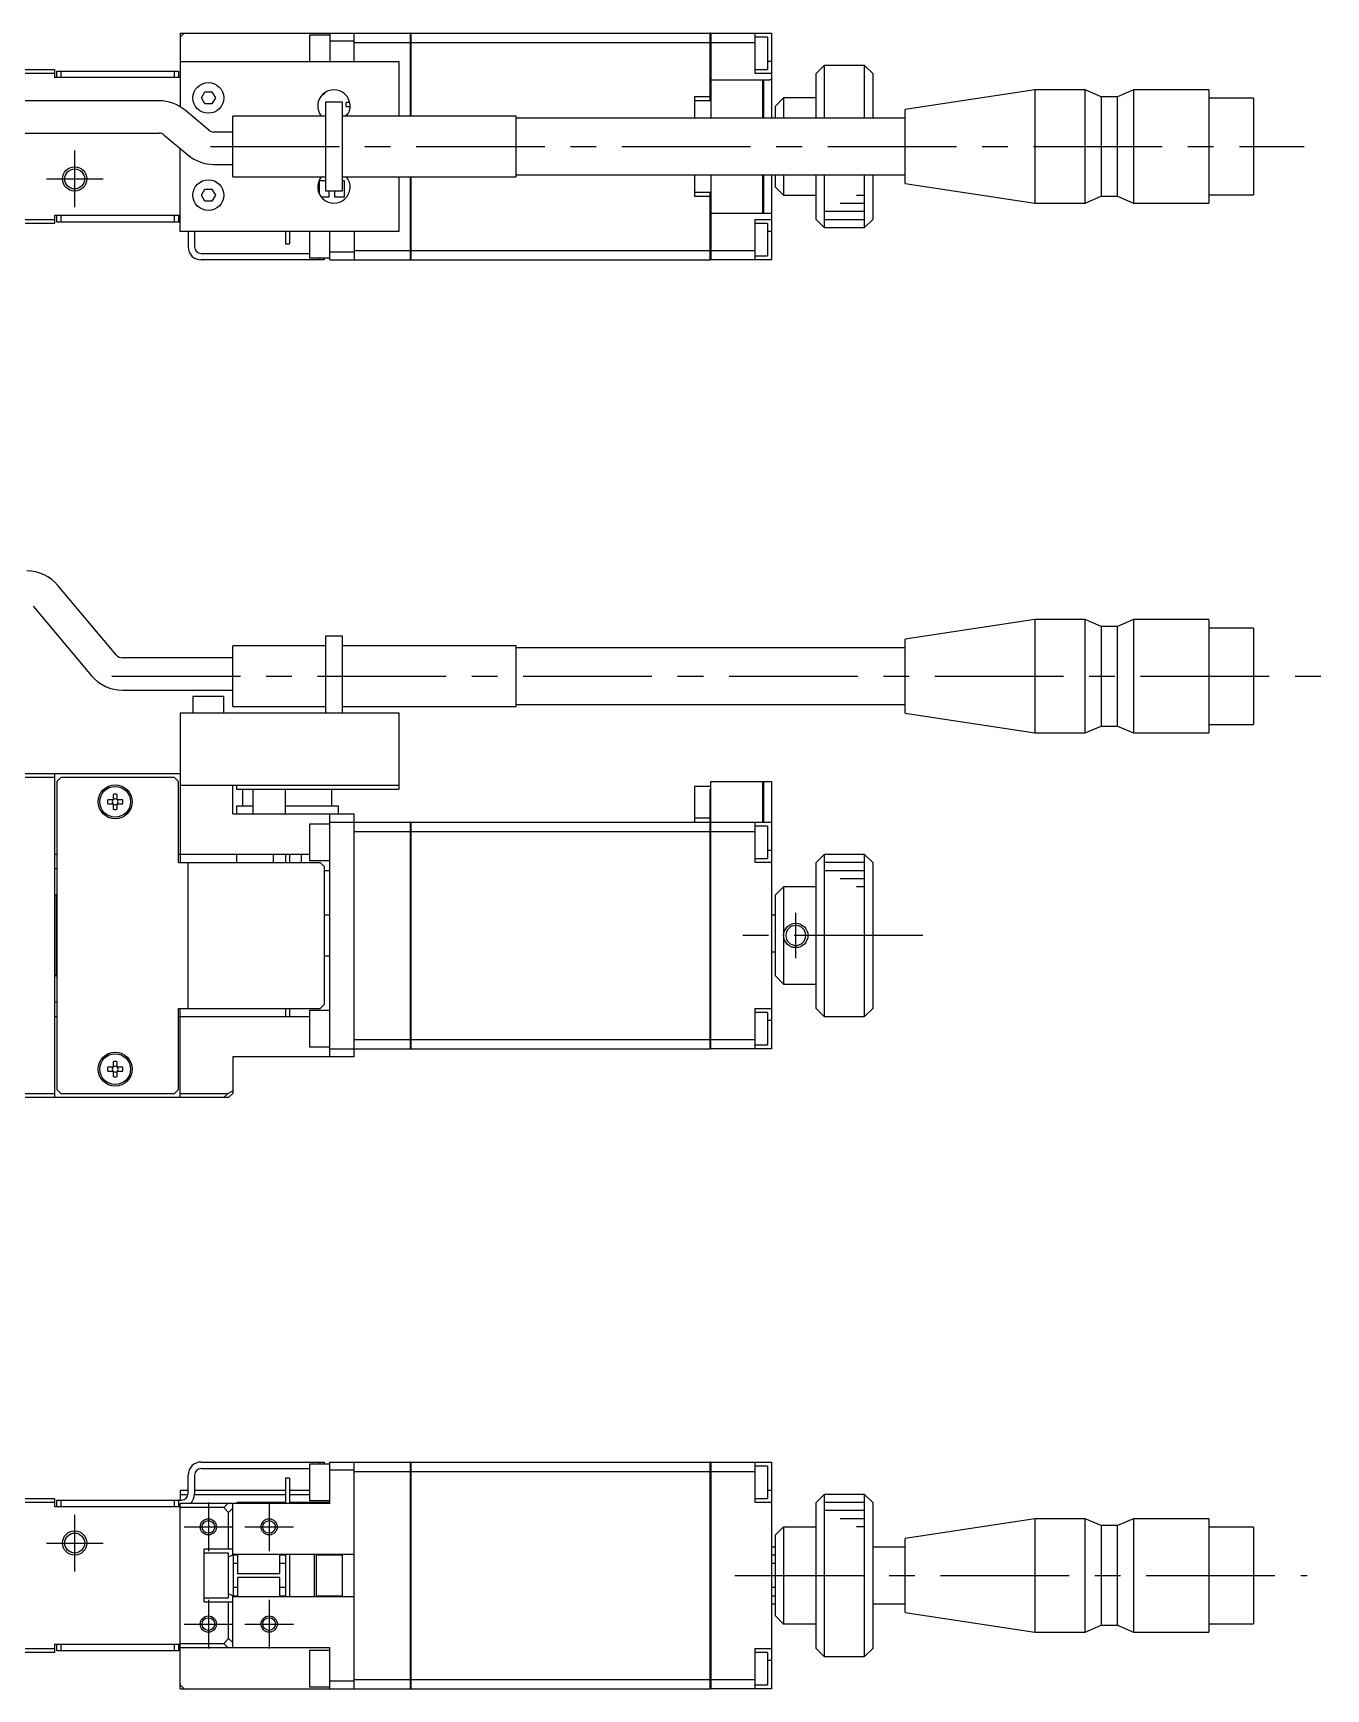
# Model space of a CAD drawing. Extents: x 0 to 741, y -8 to 214.
# Drawn here: x 204.9 to 364.4, y 10 to 214.4 of the extents above; entities that cross this region are included whole.
import ezdxf

# ---------------------------------------------------------------- set-up
doc = ezdxf.new("R2010")
doc.units = 0
doc.header["$LTSCALE"] = 0.5
doc.linetypes.add('CENTER', pattern=[50.8, 31.75, -6.35, 6.35, -6.35])
for name, color, linetype in [('MSM_CENTER', 1, 'CENTER'), ('MSM_CONTINUOUS', 7, 'CONTINUOUS'), ('MSM_NARROW', 5, 'CONTINUOUS')]:
    doc.layers.add(name, color=color, linetype=linetype)

msp = doc.modelspace()

# ---------------------------------------------------------------- linework, layer by layer
at = {"layer": 'MSM_CENTER'}
for p, q in [((226.75, 200.39), (361.75, 200.39)), ((210, 192.89), (210, 199.89)), ((206.5, 196.39), (213.5, 196.39)), ((214.57, 135), (364.43, 135)), ((299, 100.2), (299, 105.8)), ((314.68, 103), (291.55, 103)), ((226.5, 33), (226.5, 27)), ((234, 33), (234, 27)), ((210, 24.5), (210, 31.5)), ((223.5, 30), (229.5, 30)), ((231, 30), (237, 30)), ((206.5, 28), (213.5, 28)), ((291.47, 24), (362.13, 24)), ((226.5, 21), (226.5, 15)), ((234, 21), (234, 15)), ((223.5, 18), (229.5, 18)), ((231, 18), (237, 18))]:
    msp.add_line(p, q, dxfattribs=at)
at = {"layer": 'MSM_CONTINUOUS'}
for p, q in [((223, 213.89), (223.5, 214.39)), ((223, 214.39), (251.45, 214.39)), ((223, 214.39), (223, 205.31)), ((239, 214.14), (239, 210.89)), ((241.5, 214.14), (239, 214.14)), ((241.5, 214.39), (241.5, 210.89)), ((244.5, 213.39), (241.5, 213.39)), ((244.5, 210.89), (244.5, 214.39)), ((244.5, 213.23), (251.45, 213.23)), ((251.45, 204.14), (251.45, 214.39)), ((251.5, 214.38), (251.45, 214.38)), ((251.5, 213.23), (251.45, 213.23)), ((251.5, 214.39), (288.45, 214.39)), ((251.5, 214.39), (251.5, 204.14)), ((251.5, 213.23), (288.45, 213.23)), ((288.45, 206.04), (288.45, 214.39)), ((288.5, 214.38), (288.45, 214.38)), ((288.5, 213.23), (288.45, 213.23)), ((288.5, 214.39), (296, 214.39)), ((288.5, 214.39), (288.5, 203.89)), ((288.5, 213.23), (294, 213.23)), ((294, 209.39), (294, 214.39)), ((295.5, 213.89), (294, 213.89)), ((295.5, 213.89), (295.5, 209.89)), ((296, 214.39), (296, 203.89)), ((223, 210.89), (250, 210.89)), ((250, 210.89), (250, 204.14)), ((296, 210.89), (295.5, 210.89)), ((194, 209.89), (207.5, 209.89)), ((207.5, 209.39), (194, 209.39)), ((207.5, 209.89), (207.5, 208.89)), ((223, 208.89), (207.5, 208.89)), ((207.8, 208.89), (207.8, 209.69)), ((207.8, 209.69), (222.8, 209.69)), ((208.3, 209.69), (208.3, 208.89)), ((222.3, 208.89), (222.3, 209.69)), ((222.8, 209.69), (222.8, 208.89)), ((288.5, 208.64), (294.95, 208.64)), ((294, 209.89), (295.5, 209.89)), ((296, 209.39), (294, 209.39)), ((294.95, 203.89), (294.95, 208.64)), ((295, 208.59), (294.95, 208.59)), ((295, 208.64), (295.8, 208.64)), ((295, 208.64), (295, 203.89)), ((295.8, 208.62), (295.8, 208.64)), ((296, 208.62), (295.8, 208.62)), ((302.5, 210.39), (301.5, 209.39)), ((301.5, 203.89), (301.5, 209.39)), ((302.5, 210.39), (302.5, 203.89)), ((307.5, 210.39), (302.5, 210.39)), ((307.5, 203.89), (307.5, 210.39)), ((308.5, 209.39), (307.5, 210.39)), ((308.5, 209.39), (308.5, 203.89)), ((225.63, 206.39), (226.07, 207.14)), ((226.07, 207.14), (226.93, 207.14)), ((226.93, 207.14), (227.37, 206.39)), ((288.45, 206.54), (286.5, 206.54)), ((286.5, 206.54), (286.5, 203.89)), ((328.5, 207.39), (312.5, 204.96)), ((328.5, 207.39), (328.5, 193.39)), ((334.7, 207.39), (328.5, 207.39)), ((334.7, 193.39), (334.7, 207.39)), ((336.7, 206.54), (334.7, 207.39)), ((336.7, 206.54), (336.7, 194.24)), ((338.7, 206.54), (336.7, 206.54)), ((340.7, 207.39), (338.7, 206.54)), ((338.7, 194.24), (338.7, 206.54)), ((340.7, 207.39), (340.7, 193.39)), ((350, 207.39), (340.7, 207.39)), ((350, 207.39), (350, 193.39)), ((220.41, 206.04), (197.5, 206.04)), ((226.54, 202.41), (223.62, 204.87)), ((226.07, 205.64), (225.63, 206.39)), ((226.93, 205.64), (226.07, 205.64)), ((227.37, 206.39), (226.93, 205.64)), ((241, 205.89), (243, 205.89)), ((241, 194.89), (241, 205.89)), ((243, 205.89), (243, 194.89)), ((243.95, 205.81), (243.5, 205.81)), ((243.5, 205.31), (243.5, 205.81)), ((243.5, 205.31), (244, 205.31)), ((288.5, 206.04), (286.5, 206.04)), ((296.5, 205.39), (297.5, 206.39)), ((296.5, 203.89), (296.5, 205.39)), ((297.5, 206.39), (297.5, 203.89)), ((301.5, 206.39), (297.5, 206.39)), ((312.5, 195.82), (312.5, 204.96)), ((355.5, 206.34), (350, 206.34)), ((355.5, 206.34), (355.5, 194.44)), ((229.5, 196.64), (229.5, 204.14)), ((241, 204.14), (229.5, 204.14)), ((264.5, 204.14), (243, 204.14)), ((243.5, 204.14), (243.5, 204.31)), ((243.69, 204.31), (243.5, 204.31)), ((264.5, 196.64), (264.5, 204.14)), ((312.5, 203.89), (264.5, 203.89)), ((197.5, 202.04), (220.41, 202.04)), ((221.05, 201.8), (223.97, 199.35)), ((229.5, 202.18), (227.19, 202.18)), ((223, 189.89), (223, 200.17)), ((227.19, 198.18), (229.5, 198.18)), ((229.5, 196.64), (241, 196.64)), ((243, 196.64), (264.5, 196.64)), ((250, 196.64), (250, 189.89)), ((251.45, 186.39), (251.45, 196.64)), ((251.5, 196.64), (251.5, 186.39)), ((264.5, 196.89), (312.5, 196.89)), ((286.5, 196.89), (286.5, 194.23)), ((288.5, 196.89), (288.5, 186.39)), ((294.95, 192.14), (294.95, 196.89)), ((295, 196.89), (295, 192.14)), ((296, 196.89), (296, 186.39)), ((296.5, 195.39), (296.5, 196.89)), ((297.5, 196.89), (297.5, 194.39)), ((301.5, 191.39), (301.5, 196.89)), ((302.5, 196.89), (302.5, 190.39)), ((307.5, 190.39), (307.5, 196.89)), ((308.5, 196.89), (308.5, 191.39)), ((225.63, 194.39), (226.07, 195.14)), ((226.07, 193.64), (225.63, 194.39)), ((226.07, 195.14), (226.93, 195.14)), ((226.93, 195.14), (227.37, 194.39)), ((227.37, 194.39), (226.93, 193.64)), ((240.17, 196.16), (240.17, 194.59)), ((241, 196.16), (240.17, 196.16)), ((243, 194.89), (241, 194.89)), ((241.42, 194.16), (241.42, 194.89)), ((242.07, 194.89), (242.07, 194.16)), ((243.32, 196.16), (243, 196.16)), ((243.32, 194.16), (243.32, 196.16)), ((288.5, 194.73), (286.5, 194.73)), ((288.45, 194.23), (286.5, 194.23)), ((288.45, 186.39), (288.45, 194.73)), ((297.5, 194.39), (296.5, 195.39)), ((297.5, 194.39), (301.5, 194.39)), ((312.5, 195.82), (328.5, 193.39)), ((334.7, 193.39), (336.7, 194.24)), ((336.7, 194.24), (338.7, 194.24)), ((338.7, 194.24), (340.7, 193.39)), ((350, 194.44), (355.5, 194.44)), ((226.93, 193.64), (226.07, 193.64)), ((240.42, 194.16), (241.42, 194.16)), ((242.07, 194.16), (243.32, 194.16)), ((294.95, 192.14), (288.5, 192.14)), ((295, 192.19), (294.95, 192.19)), ((295.8, 192.14), (295, 192.14)), ((295.8, 192.16), (296, 192.16)), ((295.8, 192.14), (295.8, 192.16)), ((328.5, 193.39), (334.7, 193.39)), ((340.7, 193.39), (350, 193.39)), ((207.5, 190.89), (194.5, 190.89)), ((194.61, 191.39), (207.5, 191.39)), ((223, 191.89), (207.5, 191.89)), ((207.5, 191.89), (207.5, 190.89)), ((207.8, 191.09), (207.8, 191.89)), ((207.8, 191.09), (223, 191.09)), ((208.3, 191.89), (208.3, 191.09)), ((222.3, 191.09), (222.3, 191.89)), ((222.8, 191.89), (222.8, 191.09)), ((294, 191.39), (296, 191.39)), ((294, 186.39), (294, 191.39)), ((295.5, 190.89), (294, 190.89)), ((295.5, 190.89), (295.5, 186.89)), ((301.5, 191.39), (302.5, 190.39)), ((302.5, 190.39), (307.5, 190.39)), ((307.5, 190.39), (308.5, 191.39)), ((250, 189.89), (223, 189.89)), ((224, 189.89), (224, 187.99)), ((224.8, 189.89), (224.8, 187.99)), ((236, 189.89), (236, 188.39)), ((236, 188.39), (236.5, 188.39)), ((236.5, 189.89), (236.5, 188.39)), ((239, 189.89), (239, 186.64)), ((241.5, 186.39), (241.5, 189.89)), ((244.5, 189.89), (244.5, 186.39)), ((296, 189.89), (295.5, 189.89)), ((225.6, 187.19), (239, 187.19)), ((240.8, 186.39), (225.6, 186.39)), ((239, 186.64), (241.5, 186.64)), ((240.3, 186.39), (240.3, 186.64)), ((240.8, 186.64), (240.8, 186.39)), ((241.5, 187.39), (244.5, 187.39)), ((241.5, 186.39), (251.45, 186.39)), ((244.5, 187.54), (251.45, 187.54)), ((251.5, 187.55), (251.45, 187.55)), ((251.5, 186.4), (251.45, 186.4)), ((251.5, 187.54), (288.45, 187.54)), ((251.5, 186.39), (288.45, 186.39)), ((288.5, 187.55), (288.45, 187.55)), ((288.5, 186.4), (288.45, 186.4)), ((288.5, 187.54), (294, 187.54)), ((296, 186.39), (288.5, 186.39)), ((294, 186.89), (295.5, 186.89)), ((215.13, 137.63), (207.93, 146.21)), ((204.87, 143.64), (212.07, 135.06)), ((328.5, 142), (312.5, 139.57)), ((328.5, 142), (328.5, 128)), ((334.7, 142), (328.5, 142)), ((334.7, 128), (334.7, 142)), ((336.7, 141.15), (334.7, 142)), ((336.7, 141.15), (336.7, 128.85)), ((338.7, 141.15), (336.7, 141.15)), ((340.7, 142), (338.7, 141.15)), ((338.7, 128.85), (338.7, 141.15)), ((340.7, 142), (340.7, 128)), ((350, 142), (340.7, 142)), ((350, 142), (350, 128)), ((241, 140), (243, 140)), ((241, 130.5), (241, 140)), ((243, 140), (243, 130.5)), ((312.5, 130.43), (312.5, 139.57)), ((355.5, 140.95), (350, 140.95)), ((355.5, 140.95), (355.5, 129.05)), ((229.5, 137.28), (215.9, 137.28)), ((241, 138.75), (229.5, 138.75)), ((229.5, 131.25), (229.5, 138.75)), ((264.5, 138.75), (243, 138.75)), ((264.5, 131.25), (264.5, 138.75)), ((312.5, 138.5), (264.5, 138.5)), ((215.9, 133.28), (229.5, 133.28)), ((224.6, 132.5), (224.6, 130.5)), ((228.4, 132.5), (224.6, 132.5)), ((228.4, 130.5), (228.4, 132.5)), ((229.5, 131.25), (241, 131.25)), ((243, 131.25), (264.5, 131.25)), ((264.5, 131.5), (312.5, 131.5)), ((223, 130.5), (250, 130.5)), ((223, 130.5), (223, 112)), ((250, 130.5), (250, 121)), ((312.5, 130.43), (328.5, 128)), ((334.7, 128), (336.7, 128.85)), ((336.7, 128.85), (338.7, 128.85)), ((338.7, 128.85), (340.7, 128)), ((350, 129.05), (355.5, 129.05)), ((328.5, 128), (334.7, 128)), ((340.7, 128), (350, 128)), ((194, 123), (223, 123)), ((207.5, 123), (207.5, 83)), ((207.5, 122.5), (195.11, 122.5)), ((208.3, 122.5), (207.8, 122)), ((207.8, 122), (207.8, 84)), ((222.3, 122.5), (208.3, 122.5)), ((222.8, 122), (222.3, 122.5)), ((222.8, 112), (222.8, 122)), ((250, 121.5), (223, 121.5)), ((229.5, 118), (229.5, 121.5)), ((230, 121), (230, 121.5)), ((250, 121), (230, 121)), ((230.75, 119), (230.75, 121)), ((232, 121), (232, 118)), ((236, 118), (236, 121)), ((241.75, 119), (241.75, 121)), ((288.5, 121.4), (286.5, 121.4)), ((286.5, 121.4), (286.5, 117)), ((288.45, 121), (288.5, 121)), ((288.45, 89), (288.45, 121)), ((288.5, 122), (294.95, 122)), ((288.5, 89), (288.5, 122)), ((294.95, 117), (294.95, 122)), ((295, 121.95), (294.95, 121.95)), ((295, 122), (296, 122)), ((295, 122), (295, 117)), ((296, 122), (296, 89)), ((214.76, 119.74), (214.08, 119.74)), ((214.08, 119.26), (214.76, 119.26)), ((214.76, 120.42), (214.76, 119.74)), ((214.76, 119.26), (214.76, 118.58)), ((215.24, 119.74), (215.24, 120.42)), ((215.92, 119.74), (215.24, 119.74)), ((215.24, 118.58), (215.24, 119.26)), ((215.24, 119.26), (215.92, 119.26)), ((230, 118), (230, 119)), ((230, 119), (232, 119)), ((236, 119), (242.5, 119)), ((242.5, 119), (242.5, 118)), ((229.5, 118), (244.5, 118)), ((239, 116.75), (239, 112.25)), ((241.5, 116.75), (239, 116.75)), ((241.5, 88), (241.5, 118)), ((241.5, 117), (251.45, 117)), ((244.5, 88), (244.5, 118)), ((251.45, 89), (251.45, 117)), ((251.5, 116.99), (251.45, 116.99)), ((251.5, 117), (288.45, 117)), ((251.5, 117), (251.5, 89)), ((288.45, 117.5), (286.5, 117.5)), ((288.5, 116.99), (288.45, 116.99)), ((288.5, 117), (296, 117)), ((294, 112), (294, 117)), ((244.5, 115.85), (251.45, 115.85)), ((251.5, 115.84), (251.45, 115.84)), ((251.5, 115.85), (288.45, 115.85)), ((288.5, 115.84), (288.45, 115.84)), ((288.5, 115.85), (294, 115.85)), ((295.5, 116.5), (294, 116.5)), ((295.5, 116.5), (295.5, 112.5)), ((207.8, 113), (207.5, 113)), ((239, 113), (222.8, 113)), ((230, 112), (230, 113)), ((234.5, 113), (234.5, 112)), ((236, 113), (236, 112)), ((236.5, 113), (236.5, 112)), ((238, 112), (238, 113)), ((294, 112.5), (295.5, 112.5)), ((296, 113.5), (295.5, 113.5)), ((302.5, 113), (301.5, 112)), ((302.5, 113), (302.5, 93)), ((307.5, 113), (302.5, 113)), ((307.5, 93), (307.5, 113)), ((308.5, 112), (307.5, 113)), ((207.5, 111.25), (207.8, 111.25)), ((222.8, 112), (240.3, 112)), ((224, 94), (224, 112)), ((239, 112.25), (241.5, 112.25)), ((240.8, 111.5), (240.3, 112)), ((240.8, 111.5), (240.8, 94.5)), ((241.5, 111), (240.8, 111)), ((296, 112), (294, 112)), ((301.5, 94), (301.5, 112)), ((308.5, 112), (308.5, 94)), ((296.5, 108), (297.5, 109)), ((301.5, 109), (297.5, 109)), ((297.5, 109), (297.5, 97)), ((207.7, 108), (207.5, 107.8)), ((207.8, 108), (207.7, 108)), ((207.7, 108), (207.7, 98)), ((296.5, 98), (296.5, 108)), ((241.5, 105.5), (240.8, 105.5)), ((296.5, 105.5), (296, 105.5)), ((240.8, 100.5), (241.5, 100.5)), ((296, 101), (296.5, 101)), ((207.5, 98.2), (207.7, 98)), ((207.7, 98), (207.8, 98)), ((297.5, 97), (296.5, 98)), ((297.5, 97), (301.5, 97)), ((207.8, 94.75), (207.5, 94.75)), ((240.3, 94), (240.8, 94.5)), ((207.5, 93), (207.8, 93)), ((222.8, 84), (222.8, 94)), ((222.8, 94), (240.3, 94)), ((222.8, 93), (239, 93)), ((223, 83), (223, 94)), ((236, 94), (236, 93)), ((236.5, 94), (236.5, 93)), ((239, 93.75), (239, 89.25)), ((241.5, 93.75), (239, 93.75)), ((294, 94), (296, 94)), ((294, 89), (294, 94)), ((295.5, 93.5), (294, 93.5)), ((295.5, 93.5), (295.5, 89.5)), ((296, 92.5), (295.5, 92.5)), ((301.5, 94), (302.5, 93)), ((302.5, 93), (307.5, 93)), ((307.5, 93), (308.5, 94)), ((244.5, 90.15), (251.45, 90.15)), ((251.5, 90.16), (251.45, 90.16)), ((251.5, 90.15), (288.45, 90.15)), ((288.5, 90.16), (288.45, 90.16)), ((288.5, 90.15), (294, 90.15)), ((229.5, 88), (229.5, 83.5)), ((244.5, 88), (229.5, 88)), ((239, 89.25), (241.5, 89.25)), ((241.5, 89), (251.45, 89)), ((251.5, 89.01), (251.45, 89.01)), ((251.5, 89), (288.45, 89)), ((288.5, 89.01), (288.45, 89.01)), ((296, 89), (288.5, 89)), ((294, 89.5), (295.5, 89.5)), ((214.76, 86.74), (214.08, 86.74)), ((214.08, 86.26), (214.76, 86.26)), ((214.76, 87.42), (214.76, 86.74)), ((214.76, 86.26), (214.76, 85.58)), ((215.24, 86.74), (215.24, 87.42)), ((215.92, 86.74), (215.24, 86.74)), ((215.24, 86.26), (215.92, 86.26)), ((215.24, 85.58), (215.24, 86.26)), ((207.8, 84), (208.3, 83.5)), ((222.3, 83.5), (222.8, 84)), ((228.89, 83.5), (229.5, 83.81)), ((229, 83), (194, 83)), ((195.11, 83.5), (207.5, 83.5)), ((208.3, 83.5), (222.3, 83.5)), ((223, 83.5), (228.89, 83.5)), ((228.39, 83), (228.89, 83.5)), ((229.5, 83.5), (229, 83)), ((225.6, 38), (240.8, 38)), ((225.6, 37.2), (239, 37.2)), ((241.5, 37.75), (239, 37.75)), ((239, 37.75), (239, 33.25)), ((240.3, 37.75), (240.3, 38)), ((240.8, 38), (240.8, 37.75)), ((241.5, 38), (251.45, 38)), ((241.5, 32.9), (241.5, 38)), ((244.5, 37), (241.5, 37)), ((244.5, 10), (244.5, 38)), ((244.5, 36.85), (251.45, 36.85)), ((251.45, 10), (251.45, 38)), ((251.5, 37.99), (251.45, 37.99)), ((251.5, 36.84), (251.45, 36.84)), ((251.5, 38), (288.45, 38)), ((251.5, 38), (251.5, 10)), ((251.5, 36.85), (288.45, 36.85)), ((288.45, 10), (288.45, 38)), ((288.5, 37.99), (288.45, 37.99)), ((288.5, 36.84), (288.45, 36.84)), ((288.5, 38), (296, 38)), ((288.5, 38), (288.5, 10)), ((288.5, 36.85), (294, 36.85)), ((294, 33), (294, 38)), ((295.5, 37.5), (294, 37.5)), ((295.5, 37.5), (295.5, 33.5)), ((296, 38), (296, 10)), ((224, 34.1), (224, 36.4)), ((224.8, 36.4), (224.8, 34.1)), ((236, 36), (236, 32.9)), ((236.5, 36), (236, 36)), ((236.5, 36), (236.5, 32.9)), ((194.5, 33.5), (207.5, 33.5)), ((207.5, 33), (194.61, 33)), ((207.5, 33.5), (207.5, 32.5)), ((207.8, 32.5), (207.8, 33.3)), ((207.8, 33.3), (223.2, 33.3)), ((208.3, 33.3), (208.3, 32.5)), ((222.3, 32.5), (222.3, 33.3)), ((222.8, 33.3), (222.8, 32.5)), ((224, 34.5), (223, 34.5)), ((223, 34.5), (223, 33.3)), ((223, 34), (223.99, 34)), ((223, 10), (223, 32.9)), ((241.5, 32.9), (223, 32.9)), ((236, 34.5), (224.8, 34.5)), ((224.8, 34), (236, 34)), ((228.39, 32.4), (228.89, 32.9)), ((229.5, 26.49), (229.5, 32.9)), ((230, 33), (230, 32.9)), ((236, 33), (230, 33)), ((239, 34.5), (236.5, 34.5)), ((236.5, 34), (239, 34)), ((241.5, 33), (236.5, 33)), ((239, 33.25), (241.5, 33.25)), ((294, 33.5), (295.5, 33.5)), ((296, 33), (294, 33)), ((296, 34.5), (295.5, 34.5)), ((302.5, 34), (301.5, 33)), ((301.5, 15), (301.5, 33)), ((307.5, 34), (302.5, 34)), ((302.5, 34), (302.5, 14)), ((308.5, 33), (307.5, 34)), ((307.5, 14), (307.5, 34)), ((308.5, 33), (308.5, 15)), ((207.5, 32.5), (223, 32.5)), ((228.39, 32.4), (223, 32.4)), ((229, 31.79), (228.39, 32.4)), ((229.5, 32.29), (229, 31.79)), ((229, 27.25), (229, 31.79)), ((328.5, 31), (312.5, 28.57)), ((328.5, 31), (328.5, 17)), ((334.7, 31), (328.5, 31)), ((334.7, 17), (334.7, 31)), ((336.7, 30.15), (334.7, 31)), ((340.7, 31), (338.7, 30.15)), ((340.7, 31), (340.7, 17)), ((350, 31), (340.7, 31)), ((350, 31), (350, 17)), ((297.5, 30), (296.5, 29)), ((296.5, 19), (296.5, 29)), ((297.5, 30), (301.5, 30)), ((297.5, 30), (297.5, 18)), ((336.7, 30.15), (336.7, 17.85)), ((338.7, 30.15), (336.7, 30.15)), ((338.7, 17.85), (338.7, 30.15)), ((355.5, 29.95), (350, 29.95)), ((355.5, 29.95), (355.5, 18.05)), ((226, 20.75), (226, 27.25)), ((229.5, 27.25), (226, 27.25)), ((229, 26.75), (226, 26.75)), ((229, 21.25), (229, 26.75)), ((244.5, 26.6), (229.5, 26.6)), ((229.6, 21.4), (229.6, 26.6)), ((230, 26.6), (230, 26.5)), ((230.1, 26.6), (230.1, 24.25)), ((235.3, 24.25), (235.3, 26.6)), ((236, 26.6), (236, 21.4)), ((236.5, 26.6), (236.5, 21.4)), ((239.6, 21.4), (239.6, 26.6)), ((239.8, 26.6), (239.8, 21.4)), ((243, 26.6), (243, 21.4)), ((296.5, 27.5), (296, 27.5)), ((312.5, 27.5), (308.5, 27.5)), ((312.5, 19.43), (312.5, 28.57)), ((229.5, 26.49), (229, 26.28)), ((230.1, 26.5), (229.6, 26.5)), ((229.6, 25.5), (230.1, 25.5)), ((236, 26.5), (235.3, 26.5)), ((235.3, 25.5), (236, 25.5)), ((243, 26.5), (239.8, 26.5)), ((296.5, 26.5), (296, 26.5)), ((296, 25.5), (296.5, 25.5)), ((230.1, 22.5), (229.6, 22.5)), ((230.1, 24.25), (235.3, 24.25)), ((235.3, 23.75), (230.1, 23.75)), ((230.1, 23.75), (230.1, 21.4)), ((235.3, 21.4), (235.3, 23.75)), ((236, 22.5), (235.3, 22.5)), ((296.5, 22.5), (296, 22.5)), ((226, 21.25), (229, 21.25)), ((226, 20.75), (229.5, 20.75)), ((229, 21.72), (229.5, 21.51)), ((229, 16.21), (229, 20.75)), ((229.5, 15.1), (229.5, 21.51)), ((229.5, 21.4), (244.5, 21.4)), ((229.6, 21.5), (230.1, 21.5)), ((230, 21.5), (230, 21.4)), ((235.3, 21.5), (236, 21.5)), ((239.8, 21.5), (243, 21.5)), ((296, 21.5), (296.5, 21.5)), ((296, 20.5), (296.5, 20.5)), ((308.5, 20.5), (312.5, 20.5)), ((296.5, 19), (297.5, 18)), ((312.5, 19.43), (328.5, 17)), ((301.5, 18), (297.5, 18)), ((328.5, 17), (334.7, 17)), ((334.7, 17), (336.7, 17.85)), ((336.7, 17.85), (338.7, 17.85)), ((338.7, 17.85), (340.7, 17)), ((340.7, 17), (350, 17)), ((350, 18.05), (355.5, 18.05)), ((194, 15), (207.5, 15)), ((207.5, 14.5), (194, 14.5)), ((207.5, 15.5), (223, 15.5)), ((207.5, 15.5), (207.5, 14.5)), ((207.8, 14.7), (207.8, 15.5)), ((222.8, 14.7), (207.8, 14.7)), ((208.3, 15.5), (208.3, 14.7)), ((222.3, 14.7), (222.3, 15.5)), ((222.8, 15.5), (222.8, 14.7)), ((223, 15.6), (228.39, 15.6)), ((223, 15.1), (241.5, 15.1)), ((228.39, 15.6), (229, 16.21)), ((228.89, 15.1), (228.39, 15.6)), ((229, 16.21), (229.5, 15.71)), ((241.5, 14.75), (239, 14.75)), ((239, 14.75), (239, 10.25)), ((241.5, 10), (241.5, 15.1)), ((294, 15), (296, 15)), ((294, 10), (294, 15)), ((295.5, 14.5), (294, 14.5)), ((295.5, 14.5), (295.5, 10.5)), ((301.5, 15), (302.5, 14)), ((307.5, 14), (308.5, 15)), ((296, 13.5), (295.5, 13.5)), ((302.5, 14), (307.5, 14)), ((223.5, 10), (223, 10.5)), ((239, 10.25), (241.5, 10.25)), ((241.5, 11), (244.5, 11)), ((244.5, 11.15), (251.45, 11.15)), ((251.5, 11.16), (251.45, 11.16)), ((251.5, 11.15), (288.45, 11.15)), ((288.5, 11.16), (288.45, 11.16)), ((288.5, 11.15), (294, 11.15)), ((294, 10.5), (295.5, 10.5)), ((223, 10), (251.45, 10)), ((251.5, 10.01), (251.45, 10.01)), ((251.5, 10), (288.45, 10)), ((288.5, 10.01), (288.45, 10.01)), ((296, 10), (288.5, 10))]:
    msp.add_line(p, q, dxfattribs=at)
for centre, radius in [((226.5, 206.39), 1.9), ((210, 196.39), 1.23), ((226.5, 194.39), 1.9), ((215, 119.5), 2.1), ((215, 119.5), 1.9), ((215, 86.5), 2.1), ((215, 86.5), 1.9), ((226.5, 30), 0.783), ((234, 30), 0.783), ((210, 28), 1.23), ((226.5, 18), 0.783), ((234, 18), 0.783)]:
    msp.add_circle(centre, radius, dxfattribs=at)
at = {"layer": 'MSM_CONTINUOUS', "extrusion": (0, 0, -1)}
msp.add_circle((-299, 103), 1.23, dxfattribs=at)
at = {"layer": 'MSM_CONTINUOUS'}
for centre, radius, start, end in [((242, 205.39), 2, 321.3178, 218.6822), ((240.7, 207.05), 0.2, 255.0734, 0.8074), ((220.41, 201.04), 5, 50, 90), ((227.19, 203.18), 1, 230, 270), ((220.41, 201.04), 1, 50, 90), ((227.19, 203.18), 5, 230, 270), ((242, 195.39), 2, 141.3178, 38.6822), ((225.6, 187.99), 1.6, 180, 270), ((225.6, 187.99), 0.8, 180, 270), ((204.1, 143), 5, 40, 90), ((215.9, 138.28), 1, 220, 270), ((215.9, 138.28), 5, 220, 270), ((215, 119.5), 0.95, 165.3667, 194.6333), ((215, 119.5), 0.365, 138.8496, 221.1504), ((215, 119.5), 0.95, 75.3667, 104.6333), ((215, 119.5), 0.365, 48.8496, 131.1504), ((215, 119.5), 0.365, 228.8496, 311.1504), ((215, 119.5), 0.95, 255.3667, 284.6333), ((215, 119.5), 0.365, 318.8496, 41.1504), ((215, 119.5), 0.95, 345.3667, 14.6333), ((215, 86.5), 0.95, 165.3667, 194.6333), ((215, 86.5), 0.365, 138.8496, 221.1504), ((215, 86.5), 0.95, 75.3667, 104.6333), ((215, 86.5), 0.365, 48.8496, 131.1504), ((215, 86.5), 0.365, 228.8496, 311.1504), ((215, 86.5), 0.365, 318.8496, 41.1504), ((215, 86.5), 0.95, 345.3667, 14.6333), ((215, 86.5), 0.95, 255.3667, 284.6333), ((225.6, 36.4), 1.6, 90, 180), ((225.6, 36.4), 0.8, 90, 180), ((223.2, 34.1), 0.8, 270, 0), ((223.2, 34.1), 1.6, 311.4097, 0)]:
    msp.add_arc(centre, radius, start, end, dxfattribs=at)
at = {"layer": 'MSM_NARROW'}
for p, q in [((306.5, 194.39), (307.5, 194.39)), ((302.5, 192.39), (307.5, 192.39)), ((304.5, 193.39), (307.5, 193.39)), ((302.5, 191.39), (307.5, 191.39)), ((307.5, 112), (302.5, 112)), ((307.5, 111), (302.5, 111)), ((307.5, 110), (304.5, 110)), ((307.5, 109), (306.5, 109)), ((307.5, 33), (302.5, 33)), ((307.5, 32), (302.5, 32)), ((307.5, 31), (304.5, 31)), ((307.5, 30), (306.5, 30))]:
    msp.add_line(p, q, dxfattribs=at)
for centre, radius in [((210, 196.39), 1.5), ((299, 103), 1.5), ((226.5, 30), 1), ((234, 30), 1), ((210, 28), 1.5), ((226.5, 18), 1), ((234, 18), 1)]:
    msp.add_circle(centre, radius, dxfattribs=at)

doc.saveas('drawing.dxf')
